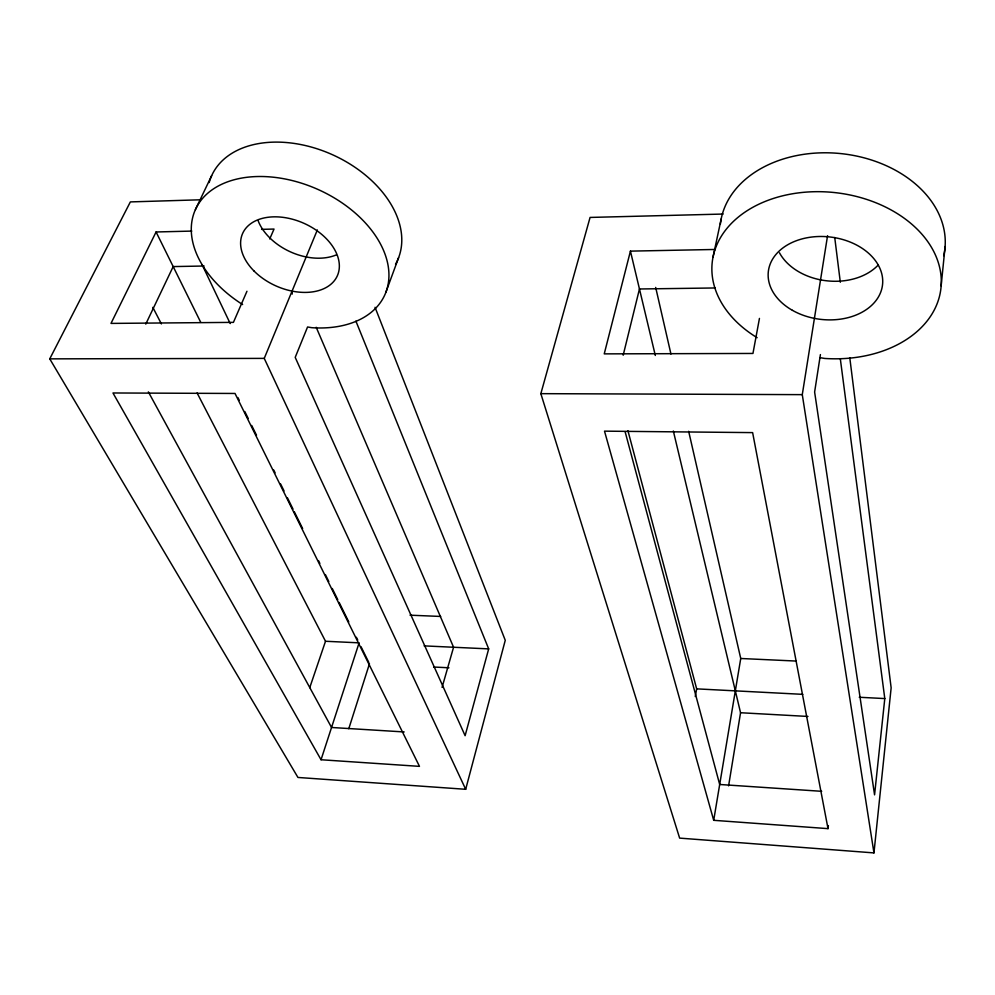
<?xml version="1.0" encoding="UTF-8"?>
<svg xmlns="http://www.w3.org/2000/svg" width="995" height="995" viewBox="0 0 995 995"><rect width="100%" height="100%" fill="white"/><g stroke="black" fill="none" stroke-linecap="round" stroke-linejoin="round"><path stroke-width="1.49" d="M941.146 285.926L945.101 246.549M723.141 214.049L590.072 217.432L540.845 393.659L679.635 838.113L873.958 852.902L891.147 687.843L849.792 357.814M840.302 358.697L884.791 698.577L874.568 794.843L814.619 392.03L820.415 354.581M828.014 828.636L752.63 432.614L604.512 431.146L713.701 820.315L828.014 828.636L828.387 825.576M873.958 852.902L802.281 394.642L827.566 235.678M728.601 785.839L740.554 712.731L673.341 431.009M713.701 820.315L740.74 658.491L688.664 431.32M695.269 696.488L696.662 688.863L627.932 430.723M759.446 318.412L752.954 353.449L604.239 353.872L630.432 251.126L715.318 249.459M713.017 257.133L721.176 218.975M623.181 355.227L639.462 288.985L715.231 287.965M199.958 199.808L130.357 201.91L49.75 358.859L297.953 777.456L465.685 789.296L505.261 640.307L375.04 307.306M355.911 321.136L488.682 648.889L465.113 735.703L295.204 357.379L307.567 326.982L311.746 327.691A103.853 68.692 24.2 0 0 376.657 237.469A103.853 68.692 24.2 0 0 220.106 185.045A103.853 68.692 24.2 0 0 242.618 304.545M442.078 687.383L453.571 647.247L316.199 327.28M348.785 728.701L369.468 663.789M321.037 759.745L112.97 392.975L235.019 393.46L419.48 766.361L321.037 759.745L359.108 642.845L325.514 641.265L197.072 392.913M309.743 687.657L325.514 641.265M385.836 292.393L398.597 257.705M465.685 789.296L264.247 358.387L317.343 229.944M246.959 291.261L233.427 322.368L110.992 323.412L156.078 231.972L191.774 231.089M269.72 238.949L274.035 229.049L261.61 229.36M145.78 324.109L173.18 266.585L204.124 266.013M195.381 209.646L211.649 175.667M49.75 358.859L264.247 358.387M540.845 393.659L802.281 394.642M410.039 615.184L440.673 616.452M740.74 658.491L796.05 661.053M424.144 645.879L488.682 648.889M433.646 667.023L448.932 667.782M696.662 688.863L802.816 694.348M859.257 697.259L884.791 698.577M740.554 712.731L807.952 716.45M404.169 731.947L331.546 727.482L148.355 391.881M821.696 791.311L719.683 784.483L625.158 431.867M819.942 357.653L824.731 358.449A115.097 83.058 6.7 0 0 936.307 257.046A115.097 83.058 6.7 0 0 761.026 203.204A115.097 83.058 6.7 0 0 757.133 337.691M152.832 307.368L161.401 323.922M156.078 231.972L200.729 322.33M237.917 397.577L239.285 400.363M244.795 411.52L248.24 418.485M251.685 425.45L256.511 435.201M273.724 470.038L275.105 472.824M280.615 483.98L284.048 490.945M287.493 497.91L293.003 509.067M294.383 511.853L302.642 528.569M318.487 560.62L319.855 563.406M325.365 574.563L328.81 581.528M332.255 588.493L337.765 599.637M339.146 602.423L348.785 621.937M356.359 637.26L357.74 640.059M361.048 646.775L368.822 662.483M202.122 264.745L230.218 323.562M630.432 251.126L655.319 355.464M655.68 287.431L670.953 354.071M834.73 237.519L840.327 282.244M292.057 291.125L292.231 294.097M878.1 265.143A56.416 41.616 6.3 0 1 825.775 280.69A56.416 41.616 6.3 0 1 779.471 252.792M720.368 224.111A112.932 83.369 6.2 0 1 846.496 154.287A112.932 83.369 6.2 0 1 943.745 255.703M209.174 182.558A102.112 69.115 24.6 0 1 331.074 154.101A102.112 69.115 24.6 0 1 395.537 264.173M336.223 254.931A51.019 34.514 24.6 0 1 258.19 220.902M792.418 310.328A57.486 41.454 6.7 0 0 882.49 285.13A57.486 41.454 6.7 0 0 801.348 239.099A57.486 41.454 6.7 0 0 792.418 310.328M254.023 271.001A51.889 34.303 24.1 0 0 337.255 275.976A51.889 34.303 24.1 0 0 278.612 216.935A51.889 34.303 24.1 0 0 254.023 271.001"/></g></svg>
